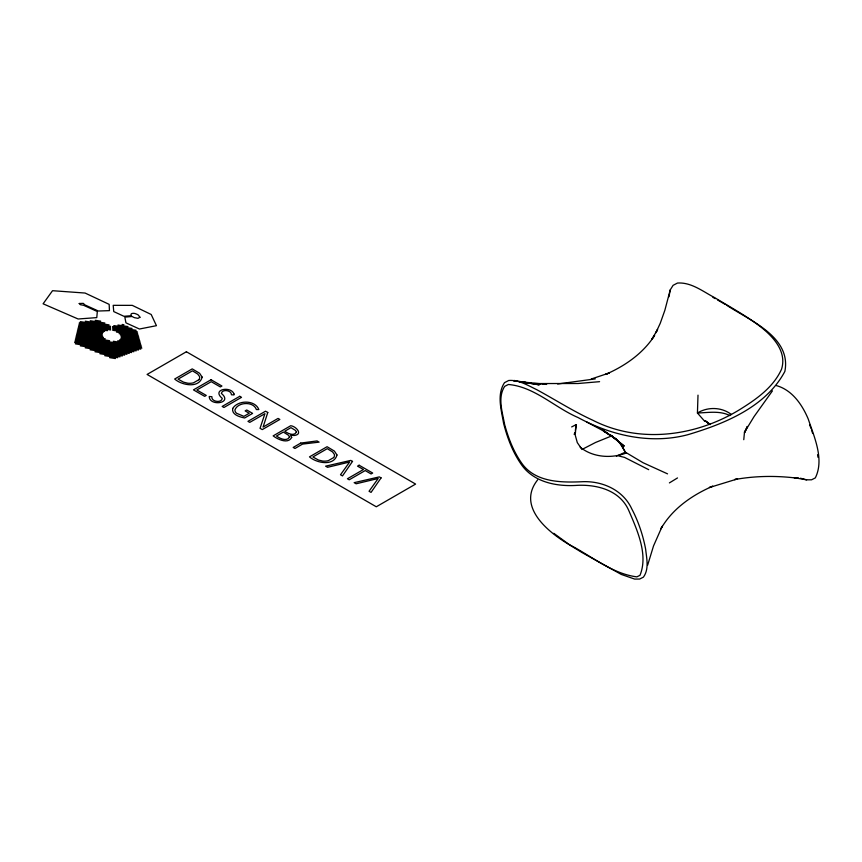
<?xml version="1.0" encoding="UTF-8"?>
<svg xmlns="http://www.w3.org/2000/svg" width="862" height="862" viewBox="0 0 862 862"><rect width="100%" height="100%" fill="white"/><g stroke="black" fill="none" stroke-linecap="round" stroke-linejoin="round"><path stroke-width="1.29" d="M698.004 395.141L697.433 413.017L704.556 421.119M571.668 426.927L576.182 424.6L575.191 434.998L577.292 442.594L581.451 448.649M743.766 439.685L744.509 431.894M575.353 430.461L576.182 424.6M668.977 296.776L670.227 289.912L673.093 285.333L677.467 283.048C691.324 282.057 703.026 291.604 714.706 297.67C729.295 306.473 744.251 314.749 758.01 324.845C771.63 334.995 787.383 350.565 781.543 369.216C773.139 387.771 755.64 399.752 738.853 410.129C695.246 436.506 639.205 443.962 592.797 420.225C573.402 411.379 555.451 399.806 536.735 389.667C527.921 385.454 518.838 379.646 508.677 380.498L504.507 382.663C496.566 394.624 501.393 410.183 503.58 423.242C507.222 437.562 512.47 451.634 520.896 463.875C532.791 481.707 555.15 486.437 575.234 485.468C595.825 484.002 619.67 489.691 628.743 510.444C637.04 529.785 648.515 554.6 639.97 575.331L636.835 576.861C611.589 573.65 590.858 555.473 568.618 544.288C547.489 531.703 516.661 506.296 537.629 479.886M670.227 289.912L664.828 310.385L660.227 323.325L655.928 332.592M647.631 565.203L653.525 545.948L662.199 526.305L660.895 528.826C672.317 508.839 691.971 495.208 712.712 486.19L709.394 487.526L737.57 478.884L734.564 479.584C755.78 475.705 777.524 475.544 798.88 478.41L794.053 477.667L806.584 479.832L811.573 479.8L815.323 477.893C824.481 459.371 814.31 437.271 808.265 419.094C802.177 404.612 792.146 389.947 776.22 385.529M744.757 432.649L747.354 426.55M574.351 434.308L575.493 431.981L574.232 434.179M747.3 426.485L744.456 432.304L754.067 416.583L772.449 390.852M655.939 332.678L657.598 329.499L651.984 338.981L654.635 335.437C643.052 353.495 624.885 366.059 605.458 374.464L609.359 372.944L591.278 378.989M669.397 482.903L677.51 477.936M581.904 449.511L595.513 442.486L612.429 435.601M616.405 456.278L625.316 452.151L643.052 462.722L667.554 473.863M580.201 447.173C592.679 457.517 611.675 458.713 626.275 453.003M595.254 378.892L557.606 383.989M599.575 381.672L578.122 383.504L533.653 383.547M533.772 383.687L540.205 384.043M542.78 384.183L546.648 384.398L521.413 381.855L539.246 384.851L514.086 380.465M513.817 381.112L516.392 381.424M518.956 381.726L526.671 382.653M95.197 320.298L100.682 321.149M122.081 324.457L123.934 324.748M90.241 320.75L104.862 323.013M117.943 325.028L127.996 326.59M85.273 321.192L109.054 324.866M113.806 325.599L132.048 328.422M80.317 321.634L110.498 326.299M112.448 326.601L136.11 330.265M79.358 322.7L110.562 327.528M112.534 327.829L137.187 331.644M79.078 323.864L110.627 328.745M112.62 329.058L137.554 332.904M78.798 325.028L110.692 329.963M112.706 330.275L137.909 334.176M78.517 326.202L107.405 330.663M116.467 332.064L138.276 335.447M78.237 327.366L104.658 331.45M119.096 333.691L138.631 336.708M77.968 328.53L103.246 332.441M120.454 335.102L138.997 337.979M77.688 329.704L102.492 333.54M121.068 336.417L139.353 339.24M77.408 330.868L102.255 334.715M121.133 337.635L139.719 340.512M77.127 332.042L102.567 335.975M120.723 338.777L140.075 341.772M76.847 333.206L103.494 337.333M119.667 339.833L140.441 343.044M76.567 334.37L105.218 338.809M117.782 340.749L140.808 344.315M76.287 335.544L109.593 340.695M113.31 341.266L141.163 345.576M76.007 336.708L141.53 346.847M75.737 337.872L141.885 348.108M75.457 339.046L140.775 349.153M75.177 340.21L138.47 350.004M74.897 341.384L136.174 350.856M74.617 342.548L133.869 351.718M75.436 343.884L131.563 352.569M80.317 345.856L129.257 353.42M85.198 347.817L126.951 354.282M90.079 349.789L124.645 355.133M94.96 351.75L122.339 355.984M99.841 353.711L120.033 356.836M104.711 355.683L117.728 357.698M109.593 357.644L115.422 358.549M618.722 455.966L624.497 457.377L648.709 469.671M800.432 478.216L806.584 479.832M729.845 415.549C719.792 410.495 708.198 412.661 697.433 413.017C707.734 406.595 721.903 407.015 731.472 414.579M586.742 422.024L606.579 432.584M712.874 297.336L715.212 298.64M717.529 299.954L725.535 304.577M726.677 305.234C749.875 320.578 791.575 336.956 784.873 371.403C765.822 407.058 724.597 423.77 687.736 434.728C650.573 444.533 611.233 435.525 578.046 417.542C554.697 407.532 534.429 386.704 508.386 384.484L504.636 386.392C497.374 397.727 502.471 412.316 504.636 424.513C508.321 437.993 513.386 451.246 521.424 462.765C534.677 482.17 560.138 482.645 581.182 481.772C601.547 480.479 622.914 489.594 631.771 508.903C638.451 521.532 642.987 535.205 645.649 549.223C646.608 558.35 649.291 569.125 643.408 577.141L639.658 579.048L634.68 579.081L621.254 574.426L582.076 552.585L570.666 545.603L553.781 533.309M603.475 431.183L611.169 435.946L602.344 429.804L618.205 440.902L610.35 434.998L624.131 445.966L610.35 434.998M705.084 420.775L709.997 424.233M705.094 420.839L710.094 424.589L705.235 420.634M614.822 437.885L617.451 440.665M615.608 438.769L623.345 447.055M619.412 442.163L625.316 452.151L620.952 444.005M809.612 424.837L811.077 428.468M811.476 429.729L812.672 433.478M817.575 454.716L817.963 457.28M234.001 393.999L233.99 394.925L231.436 394.764C231.673 390.184 222.062 388.816 221.372 393.417C233.505 403.481 209.283 406.648 209.24 396.488L211.912 396.714C210.942 401.789 221.739 403.384 222.256 398.373C211.093 389.118 231.231 385.767 234.001 393.999M202.161 377.136C199.09 388.665 181.688 385.303 174.674 379.021L192.248 368.882L199.596 373.268L202.161 377.136M336.977 454.974C333.906 466.504 316.505 463.142 309.49 456.86L327.075 446.71L334.413 451.106L336.977 454.974M79.229 303.489L80.36 304.695L83.679 305.331L97.309 311.516L96.781 317.615L78.119 318.994L43.1 303.801L52.539 290.699L85.09 293.048L109.172 304.361L109.442 310.643L98.343 311.02L84.875 304.9L83.302 303.37L79.229 303.489M232.697 408.469C231.458 414.827 240.013 417.025 244.668 417.973L252.609 413.383L246.726 409.989L245.142 410.905L249.237 413.275L243.892 416.357L236.565 413.264A9.859 5.689 0 0 1 234.96 409.881C237.901 401.811 253.611 401.196 256.359 409.558L258.848 409.558C255.163 399.774 237.88 399.882 232.697 408.469M291.69 437.433C288.037 444.447 277.607 439.264 273.146 435.881L290.72 425.731C295.86 426.162 303.176 434.125 294.772 435.429C291.776 435.967 289.093 433.661 291.69 437.433M296.442 432.099C294.125 436.592 287.639 433.446 284.816 431.205L290.968 427.649L295.558 430.483L296.442 432.099M267.78 412.489L263.093 427.067L278.06 418.415L279.848 419.449L262.274 429.599L260.033 428.306L264.925 413.674L249.754 422.38L247.965 421.346L265.55 411.196L267.78 412.489M139.946 317.248L137.974 318.337L134.537 317.69A9.859 5.689 0 0 1 132.242 316.483L124.839 317.119L125.949 322.862L139.439 329.015L156.442 325.685L151.195 314.49L132.274 305.363L113.202 305.331L113.741 311.581L123.923 316.289L131.358 315.707C129.278 312.831 134.58 312.949 136.088 313.93A9.859 5.689 0 0 1 138.373 315.093L139.946 317.248M289.513 437.153C286.572 441.883 279.805 438.424 276.476 436.021L283.35 432.045L288.695 435.385L289.513 437.153M352.526 461.407L342.494 475.91L340.501 474.768L349.616 462.021L327.571 467.301L325.61 466.17L350.78 460.405L352.526 461.407M381.079 477.893L371.048 492.396L369.055 491.254L378.17 478.507L356.125 483.787L354.163 482.655L379.334 476.891L381.079 477.893M198.82 379.754L193.508 382.814A9.374 5.42 0 0 1 187.754 383.202L183.617 382.178L178.046 379.14L192.452 370.822L197.71 374.043L199.478 376.425A9.374 5.409 0 0 1 198.82 379.754M333.637 457.593L328.325 460.653A9.374 5.409 0 0 1 322.571 461.041L318.434 460.017L312.874 456.979L327.269 448.66L332.527 451.882L334.294 454.263A9.363 5.409 0 0 1 333.637 457.593M186.397 351.75L147.079 374.442L376.295 506.781L415.603 484.078L186.397 351.75M211.05 379.733L193.465 389.883L204.671 396.348L206.255 395.421L196.848 389.99L211.244 381.683L220.36 386.941L221.943 386.025L211.05 379.733M239.755 396.304L222.17 406.444L223.958 407.478L241.532 397.328L239.755 396.304M300.752 443.079L293.177 447.443L294.966 448.477L302.54 444.102L319.123 442.131L317.044 440.924L300.752 443.079M359.131 465.221L357.536 466.137L363.419 469.531L347.429 478.766L349.218 479.8L365.208 470.566L371.091 473.971L372.686 473.044L359.131 465.221"/></g></svg>
